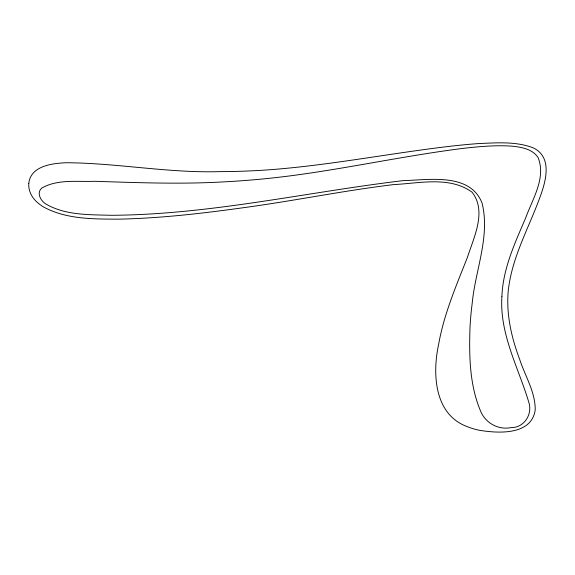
<?xml version="1.0" encoding="UTF-8"?>
<svg xmlns="http://www.w3.org/2000/svg" width="575" height="575" viewBox="0 0 575 575"><rect width="100%" height="100%" fill="white"/><g stroke="black" fill="none" stroke-linecap="round" stroke-linejoin="round"><path stroke-width="0.86" d="M501.91 296.333C499.395 333.716 518.176 367.08 528.633 401.709C532.996 414.079 524.278 427.901 510.852 427.635C497.885 430.237 484.754 422.553 480.211 410.191C469.444 384.15 469.099 355.156 470.005 327.405A944.818 545.488 0 0 1 472.219 303.14C475.331 269.941 490.324 236.505 482.073 203.061C469.991 172.399 428.986 180.011 403.111 180.629C305.814 192.28 209.487 214.755 111.061 215.294C89.312 214.633 65.643 215.424 46.187 204.182C40.847 201.228 36.017 192.783 41.896 188.003C57.752 178.94 77.417 181.98 94.933 181.298C137.626 182.692 180.385 184.323 223.078 181.916A517.09 298.54 0 0 0 287.787 176.166C346.222 168.712 403.823 155.89 462.264 148.472C479.04 146.582 495.959 144.929 512.842 146.222C522.071 147.293 532.709 149.213 538.128 157.651C546.264 178.171 532.357 199.216 525.572 218.169C514.848 243.167 502.967 268.683 501.91 296.333M28.772 183.597C28.333 189.477 30.741 195.263 34.572 199.647A51.685 29.835 0 0 0 43.944 207.194C66.657 219.406 93.459 219.018 118.543 219.161C162.926 218.234 207.072 212.851 250.98 206.648C298.698 199.935 345.978 190.318 393.839 184.575C419.441 183.324 449.765 175.914 472.089 192.222C487.003 211.449 473.872 237.13 467.475 257.212C456.284 285.667 443.957 314.043 438.639 344.339C432.271 373.434 434.161 414.323 466.914 426.506A50.356 29.073 0 0 0 478.666 430.136C497.691 433.435 531.552 435.656 535.224 409.918C535.39 391.834 524.975 375.906 519.592 359.138C511.383 337.302 506.029 313.9 508.286 290.468C511.75 258.7 527.498 230.295 538.631 200.826C544.863 184.51 553.941 158.161 533.571 148.012C516.127 141.134 496.872 142.823 478.544 143.57C456.413 145.18 434.405 148.106 412.448 151.218C363.953 158.118 315.596 166.498 266.692 169.97A418.219 241.457 0 0 1 219.348 171.638C168.209 173.125 117.645 163.084 66.635 162.739C52.505 163.25 30.482 165.772 28.772 183.597"/></g></svg>
